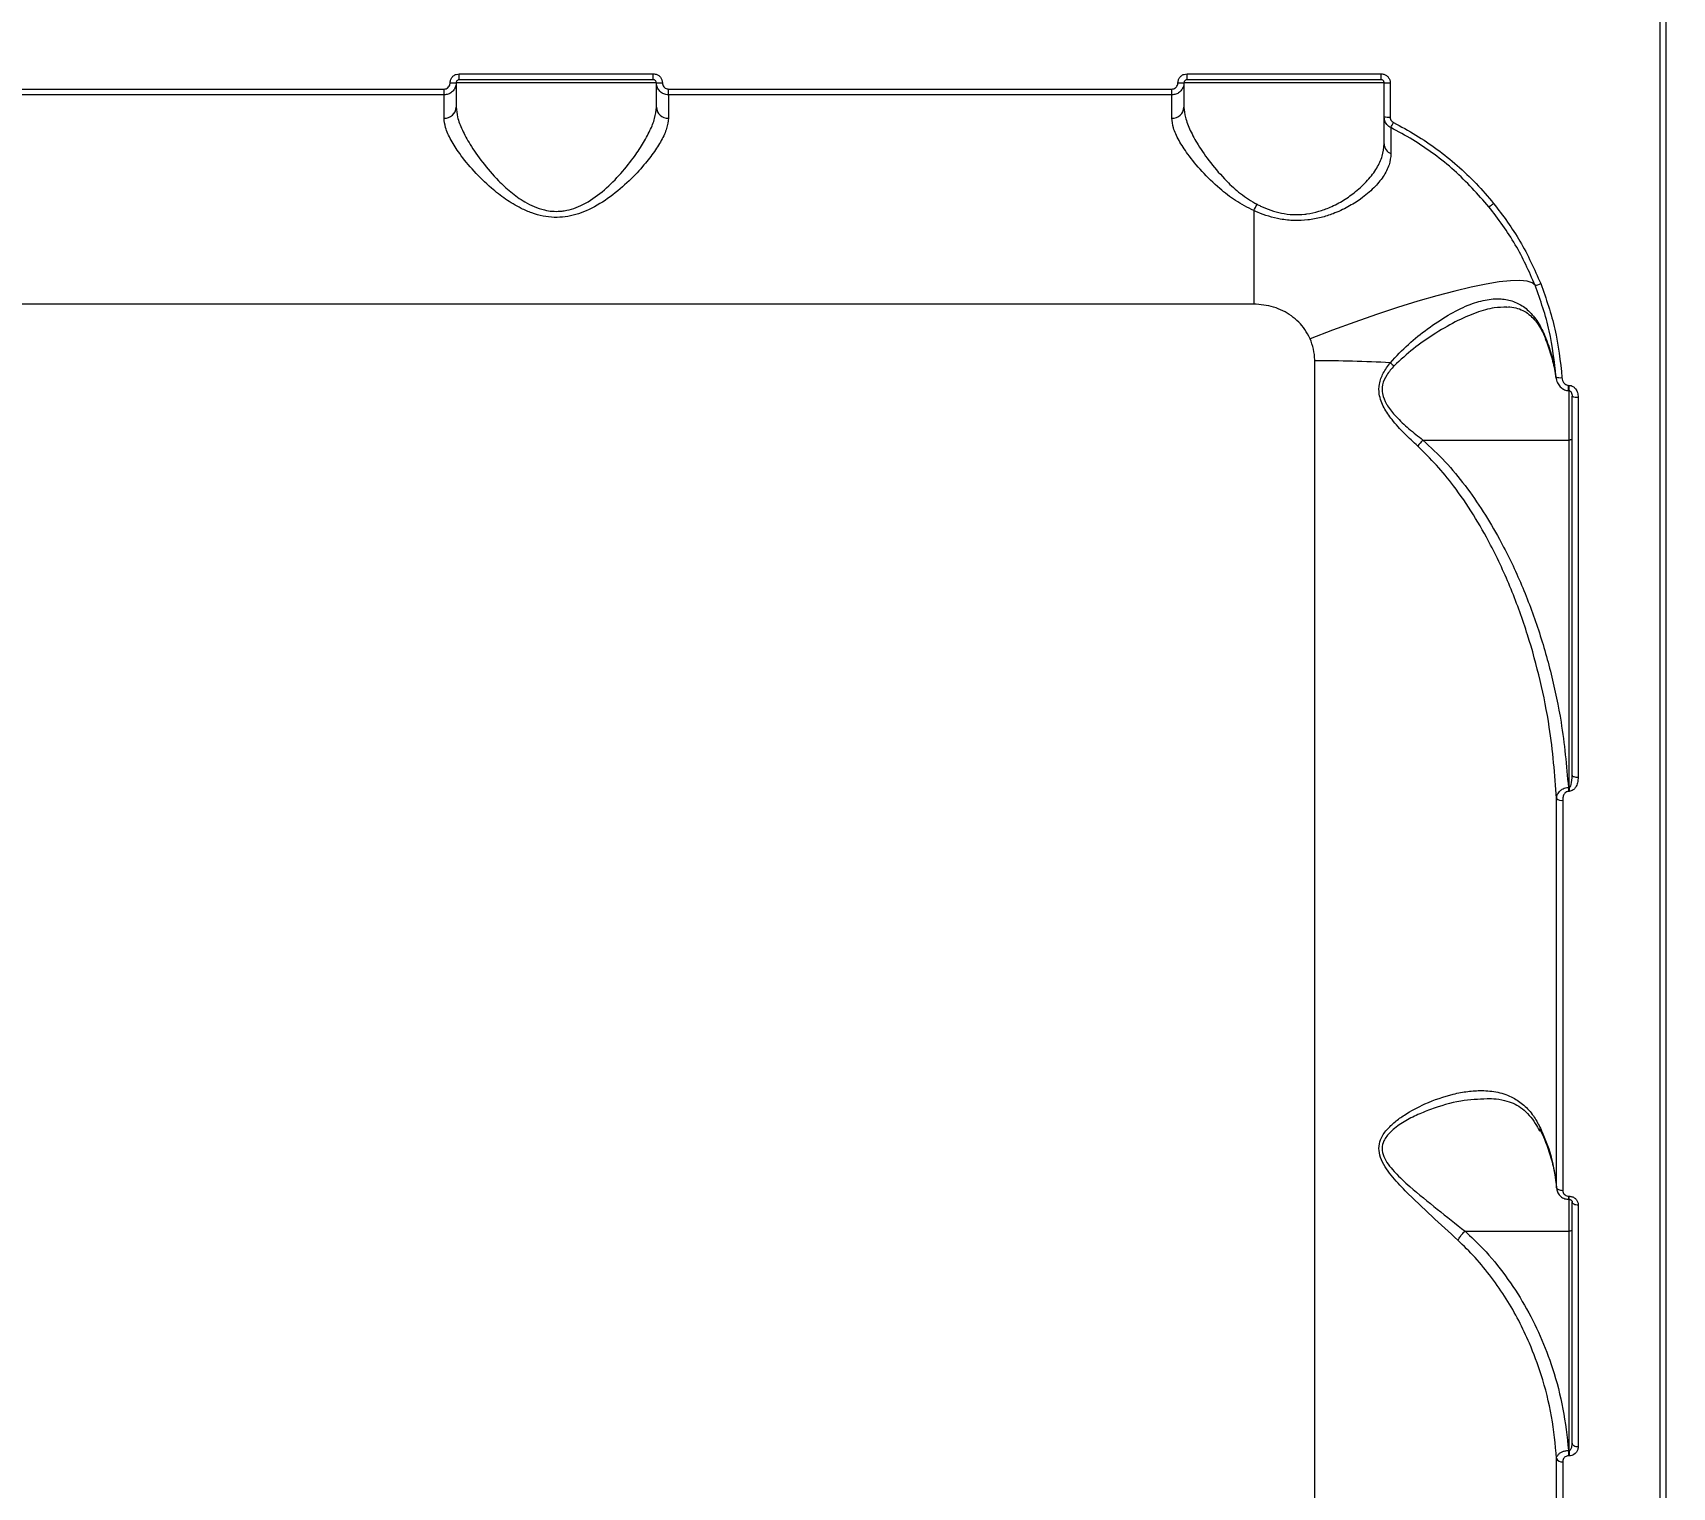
# Model space of a CAD drawing. Header units: millimetres. Extents: x -7735 to 7893, y -6545 to 6034.
# Drawn here: x -2263.5 to -1993.2, y -2416.5 to -2176.6 of the extents above; entities that cross this region are included whole.
import ezdxf

# ---------------------------------------------------------------- set-up
doc = ezdxf.new("R2010")
doc.units = ezdxf.units.MM
for name, color, linetype in [('DIKOM_ОБЪЕКТ', 7, 'Continuous'), ('DIKOM_РАЗМЕР_ЗОНА', 7, 'Continuous'), ('DIKOM_РАЗМЕР_ОБЪЕКТА', 7, 'Continuous')]:
    doc.layers.add(name, color=color, linetype=linetype)
doc.styles.add('style1', font='arial.ttf', dxfattribs={"width": 0.8})
doc.dimstyles.new('1-50', dxfattribs={"dimtxt": 300, "dimasz": 200, "dimexe": 100, "dimexo": 0, "dimgap": 100, "dimtad": 1, "dimtxsty": 'style1', "dimcen": 200, "dimclrd": 7, "dimclre": 7, "dimclrt": 7, "dimadec": 1, "dimazin": 2, "dimtfac": 1, "dimtmove": 0, "dimatfit": 2, "dimfxl": 0, "dimlwd": 25, "dimlwe": 18, "dimarcsym": 0})

# ---------------------------------------------------------------- blocks, each defined once
blk = doc.blocks.new('*D0')
at = {"layer": 'Defpoints', "color": 0, "transparency": 16777216}
for p in [(5893.22, 882.1), (-4595.74, 266.13), (5893.22, -5840.17)]:
    blk.add_point(p, dxfattribs=at)
at = {"layer": 'DIKOM_РАЗМЕР_ОБЪЕКТА', "color": 7, "lineweight": 18, "transparency": 16777216}
for p, q in [((5893.22, 882.1), (5893.22, -5940.17)), ((-4595.74, 266.13), (-4595.74, -5940.17))]:
    blk.add_line(p, q, dxfattribs=at)
at = {"layer": 'DIKOM_РАЗМЕР_ОБЪЕКТА', "color": 7, "lineweight": 25, "transparency": 16777216}
blk.add_line((-4395.74, -5840.17), (5693.22, -5840.17), dxfattribs=at)
at = {"layer": 'DIKOM_РАЗМЕР_ОБЪЕКТА', "color": 7, "transparency": 16777216}
for points in [[(-4395.74, -5806.84), (-4395.74, -5873.51), (-4595.74, -5840.17)], [(5693.22, -5806.84), (5693.22, -5873.51), (5893.22, -5840.17)]]:
    blk.add_solid(points, dxfattribs=at)
at = {"layer": 'DIKOM_РАЗМЕР_ОБЪЕКТА', "color": 7, "transparency": 16777216, "insert": (648.74, -5587), "char_height": 300, "attachment_point": 5, "style": 'style1'}
blk.add_mtext('10450', dxfattribs=at)
blk = doc.blocks.new('*D1')
at = {"layer": 'Defpoints', "color": 0, "transparency": 16777216}
for p in [(-1659.72, 4539.04), (-6635.97, -4006.79), (-1659.72, -4006.79)]:
    blk.add_point(p, dxfattribs=at)
at = {"layer": 'DIKOM_РАЗМЕР_ОБЪЕКТА', "color": 7, "lineweight": 18, "transparency": 16777216}
for p, q in [((-1659.72, 4539.04), (-6735.97, 4539.04)), ((-1659.72, -4006.79), (-6735.97, -4006.79))]:
    blk.add_line(p, q, dxfattribs=at)
at = {"layer": 'DIKOM_РАЗМЕР_ОБЪЕКТА', "color": 7, "lineweight": 25, "transparency": 16777216}
blk.add_line((-6635.97, 4339.04), (-6635.97, -3806.79), dxfattribs=at)
at = {"layer": 'DIKOM_РАЗМЕР_ОБЪЕКТА', "color": 7, "transparency": 16777216}
for points in [[(-6669.31, 4339.04), (-6602.64, 4339.04), (-6635.97, 4539.04)], [(-6669.31, -3806.79), (-6602.64, -3806.79), (-6635.97, -4006.79)]]:
    blk.add_solid(points, dxfattribs=at)
at = {"layer": 'DIKOM_РАЗМЕР_ОБЪЕКТА', "color": 7, "transparency": 16777216, "insert": (-6889.14, 266.13), "char_height": 300, "attachment_point": 5, "rotation": 90, "style": 'style1'}
blk.add_mtext('8550', dxfattribs=at)
blk = doc.blocks.new('*D2')
at = {"layer": 'Defpoints', "color": 0, "transparency": 16777216}
for p in [(-1994.19, 6033.86), (-7284.85, -5501.61), (-1994.19, -5501.61)]:
    blk.add_point(p, dxfattribs=at)
at = {"layer": 'DIKOM_РАЗМЕР_ЗОНА', "color": 7, "lineweight": 18, "transparency": 16777216}
for p, q in [((-1994.19, 6033.86), (-7384.85, 6033.86)), ((-1994.19, -5501.61), (-7384.85, -5501.61))]:
    blk.add_line(p, q, dxfattribs=at)
at = {"layer": 'DIKOM_РАЗМЕР_ЗОНА', "color": 7, "lineweight": 25, "transparency": 16777216}
blk.add_line((-7284.85, 5833.86), (-7284.85, -5301.61), dxfattribs=at)
at = {"layer": 'DIKOM_РАЗМЕР_ЗОНА', "color": 7, "transparency": 16777216}
for points in [[(-7318.18, 5833.86), (-7251.52, 5833.86), (-7284.85, 6033.86)], [(-7318.18, -5301.61), (-7251.52, -5301.61), (-7284.85, -5501.61)]]:
    blk.add_solid(points, dxfattribs=at)
at = {"layer": 'DIKOM_РАЗМЕР_ЗОНА', "color": 7, "transparency": 16777216, "insert": (-7538.02, 266.13), "char_height": 300, "attachment_point": 5, "rotation": 90, "style": 'style1'}
blk.add_mtext('11550', dxfattribs=at)
blk = doc.blocks.new('*D3')
at = {"layer": 'Defpoints', "color": 0, "transparency": 16777216}
for p in [(-6112.56, 266.13), (7893.22, 266.13), (7893.22, -6445.11)]:
    blk.add_point(p, dxfattribs=at)
at = {"layer": 'DIKOM_РАЗМЕР_ЗОНА', "color": 7, "lineweight": 18, "transparency": 16777216}
for p, q in [((-6112.56, 266.13), (-6112.56, -6545.11)), ((7893.22, 266.13), (7893.22, -6545.11))]:
    blk.add_line(p, q, dxfattribs=at)
at = {"layer": 'DIKOM_РАЗМЕР_ЗОНА', "color": 7, "lineweight": 25, "transparency": 16777216}
blk.add_line((-5912.56, -6445.11), (7693.22, -6445.11), dxfattribs=at)
at = {"layer": 'DIKOM_РАЗМЕР_ЗОНА', "color": 7, "transparency": 16777216}
for points in [[(-5912.56, -6411.77), (-5912.56, -6478.44), (-6112.56, -6445.11)], [(7693.22, -6411.77), (7693.22, -6478.44), (7893.22, -6445.11)]]:
    blk.add_solid(points, dxfattribs=at)
at = {"layer": 'DIKOM_РАЗМЕР_ЗОНА', "color": 7, "transparency": 16777216, "insert": (890.33, -6191.83), "char_height": 300, "attachment_point": 5, "style": 'style1'}
blk.add_mtext('13950', dxfattribs=at)

msp = doc.modelspace()

# ---------------------------------------------------------------- linework, layer by layer
at = {"layer": 'DIKOM_ОБЪЕКТ', "color": 7, "linetype": 'Continuous', "lineweight": 15}
for p, q in [((-1995.19, -2588.875), (-1995.19, -2169.877)), ((-1994.19, -2587.875), (-1994.19, -2169.875)), ((-2193.19, -2183.409), (-2161.19, -2183.409)), ((-2193.19, -2184.375), (-2193.19, -2183.409)), ((-2161.19, -2184.375), (-2161.19, -2183.409)), ((-2073.19, -2183.409), (-2041.19, -2183.409)), ((-2073.19, -2184.375), (-2073.19, -2183.409)), ((-2041.19, -2184.375), (-2041.19, -2183.409)), ((-2278.69, -2185.915), (-2195.69, -2185.915)), ((-2195.69, -2186.875), (-2195.69, -2185.915)), ((-2193.69, -2184.875), (-2193.69, -2188.925)), ((-2160.69, -2184.875), (-2193.69, -2184.875)), ((-2161.19, -2184.375), (-2193.19, -2184.375)), ((-2160.69, -2188.925), (-2160.69, -2184.875)), ((-2158.69, -2185.915), (-2075.69, -2185.915)), ((-2158.69, -2186.875), (-2158.69, -2185.915)), ((-2075.69, -2186.875), (-2075.69, -2185.915)), ((-2073.69, -2184.875), (-2073.69, -2188.925)), ((-2040.69, -2184.875), (-2073.69, -2184.875)), ((-2041.19, -2184.375), (-2073.19, -2184.375)), ((-2040.69, -2190.488), (-2040.69, -2184.875)), ((-2039.69, -2184.913), (-2039.69, -2190.539)), ((-2195.69, -2186.875), (-2278.69, -2186.875)), ((-2195.69, -2190.732), (-2195.69, -2186.875)), ((-2158.69, -2186.875), (-2158.69, -2190.732)), ((-2075.69, -2186.875), (-2158.69, -2186.875)), ((-2075.69, -2190.732), (-2075.69, -2186.875)), ((-2062.19, -2205.968), (-2062.19, -2221.377)), ((-2062.19, -2221.377), (-2412.19, -2221.377)), ((-2014.088, -2227.025), (-2014.078, -2227.049)), ((-2052.14, -2550.875), (-2052.14, -2230.722)), ((-2010.284, -2234.778), (-2010.19, -2234.778)), ((-2010.284, -2235.621), (-2010.284, -2234.778)), ((-2010.19, -2235.621), (-2010.19, -2234.778)), ((-2010.284, -2235.621), (-2010.19, -2235.621)), ((-2010.19, -2243.791), (-2010.19, -2235.611)), ((-2009.69, -2299.076), (-2009.69, -2236.559)), ((-2008.69, -2236.721), (-2008.69, -2299.386)), ((-2034.303, -2243.791), (-2010.19, -2243.791)), ((-2010.19, -2301.08), (-2010.19, -2243.791)), ((-2012.247, -2367.07), (-2012.247, -2302.89)), ((-2010.312, -2301.08), (-2010.19, -2301.08)), ((-2010.312, -2301.08), (-2010.312, -2301.727)), ((-2010.19, -2301.727), (-2010.312, -2301.727)), ((-2010.19, -2301.08), (-2010.19, -2301.727)), ((-2011.25, -2303.186), (-2011.25, -2367.508)), ((-2012.314, -2366.779), (-2012.28, -2367.203)), ((-2010.223, -2368.48), (-2010.19, -2368.48)), ((-2010.223, -2369.005), (-2010.223, -2368.48)), ((-2010.223, -2369.005), (-2010.19, -2369.005)), ((-2010.19, -2369.005), (-2010.19, -2368.48)), ((-2010.19, -2374.227), (-2010.19, -2369.004)), ((-2009.69, -2409.186), (-2009.69, -2369.418)), ((-2008.69, -2369.896), (-2008.69, -2409.76)), ((-2027.35, -2374.227), (-2010.19, -2374.227)), ((-2010.19, -2410.382), (-2010.19, -2374.227)), ((-2010.294, -2410.382), (-2010.19, -2410.382)), ((-2010.294, -2410.382), (-2010.294, -2411.281)), ((-2010.19, -2410.382), (-2010.19, -2411.281)), ((-2012.247, -2477.542), (-2012.247, -2411.71)), ((-2011.25, -2412.247), (-2011.25, -2478.224)), ((-2010.19, -2411.281), (-2010.294, -2411.281))]:
    msp.add_line(p, q, dxfattribs=at)
at = {"layer": 'DIKOM_ОБЪЕКТ', "color": 7, "linetype": 'Continuous', "lineweight": 15, "flags": 128}
for points in [[(-2015.796, -2218.259), (-2016.274, -2217.844), (-2017.113, -2217.581), (-2018.306, -2217.471), (-2019.84, -2217.517), (-2021.7, -2217.717), (-2023.868, -2218.07), (-2026.323, -2218.571), (-2029.04, -2219.218), (-2031.993, -2220.002), (-2035.153, -2220.915), (-2038.487, -2221.95), (-2041.964, -2223.096), (-2045.548, -2224.341), (-2049.206, -2225.674), (-2052.9, -2227.08)], [(-2014.144, -2226.697), (-2014.114, -2226.948), (-2014.088, -2227.025)], [(-2009.69, -2243.626), (-2009.7, -2243.658), (-2009.728, -2243.689), (-2009.774, -2243.718), (-2009.837, -2243.743), (-2009.913, -2243.763), (-2009.999, -2243.779), (-2010.093, -2243.788), (-2010.19, -2243.791)], [(-2009.69, -2299.076), (-2009.671, -2299.136), (-2009.614, -2299.195), (-2009.522, -2299.248), (-2009.397, -2299.295), (-2009.246, -2299.334), (-2009.073, -2299.363), (-2008.885, -2299.38), (-2008.69, -2299.386)], [(-2012.247, -2367.07), (-2012.216, -2367.157), (-2012.152, -2367.24), (-2012.055, -2367.315), (-2011.931, -2367.381), (-2011.783, -2367.435), (-2011.616, -2367.475), (-2011.436, -2367.5), (-2011.25, -2367.508)], [(-2009.69, -2369.418), (-2009.671, -2369.511), (-2009.614, -2369.601), (-2009.522, -2369.684), (-2009.397, -2369.756), (-2009.246, -2369.816), (-2009.073, -2369.86), (-2008.885, -2369.887), (-2008.69, -2369.896)], [(-2009.69, -2374.066), (-2009.7, -2374.097), (-2009.728, -2374.128), (-2009.774, -2374.156), (-2009.837, -2374.18), (-2009.913, -2374.2), (-2009.999, -2374.215), (-2010.093, -2374.224), (-2010.19, -2374.227)], [(-2009.69, -2409.186), (-2009.671, -2409.298), (-2009.614, -2409.406), (-2009.522, -2409.505), (-2009.397, -2409.592), (-2009.246, -2409.663), (-2009.073, -2409.716), (-2008.885, -2409.749), (-2008.69, -2409.76)]]:
    msp.add_lwpolyline(points, dxfattribs=at)
at = {"layer": 'DIKOM_ОБЪЕКТ', "color": 7, "linetype": 'Continuous', "lineweight": 15}
for centre, radius, start, end in [((-2194.443, -2178.267), 6.651, 267.87032, 276.49919), ((-2159.937, -2178.258), 6.66, 263.50608, 272.12544), ((-2074.443, -2178.265), 6.653, 267.87182, 276.4977), ((-2039.937, -2178.267), 6.651, 263.50081, 272.12968), ((-2195.598, -2188.824), 1.911, 267.24588, 356.96059), ((-2158.782, -2188.823), 1.911, 183.04956, 272.75077), ((-2075.599, -2188.823), 1.911, 267.24923, 356.95044), ((-2039.938, -2185.644), 4.902, 261.17614, 272.90011), ((-2047.699, -2187.36), 9.476, 328.78391, 334.54463), ((-2038.931, -2194.921), 1.761, 181.82358, 248.87289), ((-2068.558, -2202.012), 7.496, 328.14399, 337.14773), ((-2025.038, -2202.174), 3.541, 297.42811, 312.82021), ((-2015.953, -2215.884), 2.38, 273.7714, 297.09746), ((-2052.026, -2467.274), 236.552, 87.004, 90.0276), ((-2035.459, -2226.574), 6.137, 226.76814, 234.31765), ((-2011.713, -2231.545), 1.968, 250.85536, 280.24017), ((-2008.933, -2235.048), 1.69, 243.37366, 278.26472), ((-2028.207, -2249.741), 8.519, 135.69649, 144.62112), ((-2011.453, -2302.042), 1.162, 226.86219, 280.03863), ((-2011.4, -2411.332), 0.928, 204.07489, 279.31053)]:
    msp.add_arc(centre, radius, start, end, dxfattribs=at)
for points, knots in [([(-2194.69, -2184.913), (-2194.683, -2184.802), (-2194.665, -2184.522), (-2194.484, -2184.1), (-2194.145, -2183.718), (-2193.696, -2183.459), (-2193.359, -2183.426), (-2193.19, -2183.409)], [0, 0, 0, 0, 0.1419004, 0.3567374, 0.5712815, 0.7856945, 1, 1, 1, 1]), ([(-2161.19, -2183.409), (-2161.08, -2183.417), (-2160.801, -2183.435), (-2160.38, -2183.615), (-2159.999, -2183.955), (-2159.74, -2184.406), (-2159.707, -2184.744), (-2159.69, -2184.913)], [0, 0, 0, 0, 0.1406827, 0.355097, 0.5698206, 0.7848477, 1, 1, 1, 1]), ([(-2074.69, -2184.913), (-2074.683, -2184.802), (-2074.665, -2184.522), (-2074.485, -2184.099), (-2074.145, -2183.718), (-2073.696, -2183.459), (-2073.359, -2183.426), (-2073.19, -2183.409)], [0, 0, 0, 0, 0.1419089, 0.3567202, 0.5713445, 0.7856817, 1, 1, 1, 1]), ([(-2041.19, -2183.409), (-2041.08, -2183.417), (-2040.801, -2183.435), (-2040.38, -2183.615), (-2039.999, -2183.955), (-2039.74, -2184.406), (-2039.707, -2184.744), (-2039.69, -2184.913)], [0, 0, 0, 0, 0.14058972, 0.35510992, 0.56984552, 0.78483558, 1, 1, 1, 1]), ([(-2193.69, -2184.875), (-2193.7, -2185.023), (-2193.725, -2185.395), (-2193.965, -2185.957), (-2194.417, -2186.464), (-2195.016, -2186.809), (-2195.465, -2186.853), (-2195.69, -2186.875)], [0, 0, 0, 0, 0.1416778, 0.3563515, 0.5709098, 0.7854495, 1, 1, 1, 1]), ([(-2195.69, -2185.915), (-2195.578, -2185.904), (-2195.353, -2185.882), (-2195.054, -2185.709), (-2194.827, -2185.455), (-2194.707, -2185.173), (-2194.695, -2184.987), (-2194.69, -2184.913)], [0, 0, 0, 0, 0.2141938, 0.428527, 0.6431807, 0.8580708, 1, 1, 1, 1]), ([(-2193.19, -2184.375), (-2193.246, -2184.38), (-2193.359, -2184.391), (-2193.509, -2184.477), (-2193.622, -2184.604), (-2193.682, -2184.745), (-2193.688, -2184.838), (-2193.69, -2184.875)], [0, 0, 0, 0, 0.2139424, 0.42817, 0.642798, 0.8578378, 1, 1, 1, 1]), ([(-2160.69, -2184.875), (-2160.696, -2184.819), (-2160.707, -2184.706), (-2160.793, -2184.556), (-2160.92, -2184.443), (-2161.061, -2184.383), (-2161.154, -2184.377), (-2161.19, -2184.375)], [0, 0, 0, 0, 0.2155692, 0.4306888, 0.6452116, 0.8596292, 1, 1, 1, 1]), ([(-2158.69, -2186.875), (-2158.837, -2186.865), (-2159.208, -2186.841), (-2159.771, -2186.602), (-2160.279, -2186.149), (-2160.624, -2185.55), (-2160.668, -2185.1), (-2160.69, -2184.875)], [0, 0, 0, 0, 0.1407127, 0.3554741, 0.5703045, 0.7851686, 1, 1, 1, 1]), ([(-2159.69, -2184.913), (-2159.679, -2185.026), (-2159.657, -2185.251), (-2159.485, -2185.552), (-2159.231, -2185.778), (-2158.949, -2185.898), (-2158.764, -2185.91), (-2158.69, -2185.915)], [0, 0, 0, 0, 0.215057, 0.4302044, 0.6449277, 0.8594091, 1, 1, 1, 1]), ([(-2073.69, -2184.875), (-2073.7, -2185.023), (-2073.725, -2185.395), (-2073.965, -2185.957), (-2074.417, -2186.464), (-2075.016, -2186.809), (-2075.466, -2186.853), (-2075.69, -2186.875)], [0, 0, 0, 0, 0.1416737, 0.3563702, 0.5709223, 0.7854557, 1, 1, 1, 1]), ([(-2075.69, -2185.915), (-2075.578, -2185.904), (-2075.353, -2185.882), (-2075.053, -2185.709), (-2074.828, -2185.455), (-2074.707, -2185.174), (-2074.695, -2184.987), (-2074.69, -2184.913)], [0, 0, 0, 0, 0.2143209, 0.4286312, 0.643161, 0.858086, 1, 1, 1, 1]), ([(-2073.19, -2184.375), (-2073.246, -2184.38), (-2073.359, -2184.391), (-2073.509, -2184.477), (-2073.622, -2184.604), (-2073.682, -2184.745), (-2073.688, -2184.838), (-2073.69, -2184.875)], [0, 0, 0, 0, 0.21396321, 0.42794626, 0.64279661, 0.85785744, 1, 1, 1, 1]), ([(-2040.69, -2184.875), (-2040.696, -2184.819), (-2040.707, -2184.706), (-2040.793, -2184.556), (-2040.92, -2184.443), (-2041.061, -2184.383), (-2041.153, -2184.377), (-2041.19, -2184.375)], [0, 0, 0, 0, 0.2155809, 0.4307122, 0.6454732, 0.8596216, 1, 1, 1, 1]), ([(-2193.69, -2188.925), (-2193.643, -2189.449), (-2193.541, -2190.585), (-2192.739, -2192.666), (-2191.384, -2195.179), (-2189.415, -2198.025), (-2187.12, -2200.698), (-2184.743, -2202.913), (-2182.751, -2204.365), (-2180.844, -2205.349), (-2178.912, -2206.003), (-2177.18, -2206.148), (-2175.559, -2205.956), (-2174.273, -2205.63), (-2172.083, -2204.684), (-2169.485, -2202.849), (-2166.758, -2200.168), (-2164.578, -2197.484), (-2162.895, -2194.984), (-2161.7, -2192.774), (-2160.865, -2190.69), (-2160.749, -2189.519), (-2160.69, -2188.925)], [0, 0, 0, 0, 0.0507139, 0.109915, 0.1707248, 0.2426534, 0.316474, 0.36375, 0.4119883, 0.4400461, 0.4688597, 0.510099, 0.5210856, 0.5468175, 0.5734092, 0.6369336, 0.7046138, 0.7741509, 0.8302498, 0.8873305, 0.9428806, 1, 1, 1, 1]), ([(-2073.69, -2188.925), (-2073.641, -2189.465), (-2073.534, -2190.621), (-2072.708, -2192.732), (-2071.337, -2195.254), (-2069.356, -2198.107), (-2066.975, -2200.838), (-2064.436, -2203.231), (-2062.587, -2204.354), (-2061.65, -2204.923)], [0, 0, 0, 0, 0.1227086, 0.2624646, 0.4060131, 0.5749233, 0.7482598, 0.8723669, 1, 1, 1, 1]), ([(-2158.69, -2190.732), (-2158.752, -2191.277), (-2158.877, -2192.386), (-2159.8, -2194.359), (-2161.152, -2196.489), (-2163.025, -2198.856), (-2165.487, -2201.435), (-2168.563, -2204.004), (-2171.98, -2206.048), (-2175.092, -2206.994), (-2177.537, -2207.124), (-2179.406, -2206.908), (-2181.252, -2206.387), (-2183.357, -2205.471), (-2185.614, -2204.086), (-2188.254, -2202.005), (-2190.861, -2199.438), (-2193.069, -2196.737), (-2194.615, -2194.311), (-2195.523, -2192.323), (-2195.638, -2191.231), (-2195.69, -2190.732)], [0, 0, 0, 0, 0.0545811, 0.11103, 0.1659451, 0.222013, 0.2890724, 0.3579612, 0.4226739, 0.4774033, 0.5047508, 0.5330999, 0.5623547, 0.5923836, 0.6398902, 0.6885844, 0.7592845, 0.8320599, 0.8901608, 0.9498688, 1, 1, 1, 1]), ([(-2062.19, -2205.968), (-2063.213, -2205.446), (-2065.262, -2204.399), (-2068.107, -2202.123), (-2070.812, -2199.508), (-2073.033, -2196.783), (-2074.585, -2194.366), (-2075.516, -2192.348), (-2075.635, -2191.246), (-2075.69, -2190.732)], [0, 0, 0, 0, 0.1281467, 0.2567353, 0.4268148, 0.5968785, 0.7373083, 0.8775729, 1, 1, 1, 1]), ([(-2039.594, -2192.272), (-2039.646, -2192.244), (-2039.895, -2192.109), (-2040.278, -2191.761), (-2040.624, -2191.163), (-2040.668, -2190.713), (-2040.69, -2190.488)], [0, 0, 0, 0, 0.08056487, 0.38705533, 0.69351296, 1, 1, 1, 1]), ([(-2040.69, -2194.977), (-2040.69, -2194.131), (-2040.69, -2192.388), (-2040.69, -2190.814), (-2040.69, -2190.597), (-2040.69, -2190.488)], [0, 0, 0, 0, 0.31751384, 0.65391583, 1, 1, 1, 1]), ([(-2039.69, -2190.539), (-2039.679, -2190.652), (-2039.657, -2190.878), (-2039.484, -2191.178), (-2039.293, -2191.352), (-2039.168, -2191.419), (-2039.142, -2191.433)], [0, 0, 0, 0, 0.3067173, 0.6132765, 0.919495, 1, 1, 1, 1]), ([(-2039.142, -2191.433), (-2037.9, -2192.102), (-2035.417, -2193.439), (-2031.919, -2195.827), (-2028.59, -2198.502), (-2025.454, -2201.466), (-2023.572, -2203.67), (-2022.631, -2204.772)], [0, 0, 0, 0, 0.197686, 0.395392, 0.5930936, 0.7965477, 1, 1, 1, 1]), ([(-2039.594, -2192.272), (-2039.593, -2192.368), (-2039.589, -2192.563), (-2039.581, -2193.97), (-2039.572, -2195.452), (-2039.567, -2196.315), (-2039.565, -2196.563)], [0, 0, 0, 0, 0.3362357, 0.6822368, 0.9087908, 1, 1, 1, 1]), ([(-2023.407, -2205.318), (-2025.245, -2203.257), (-2028.031, -2200.135), (-2032.419, -2196.641), (-2035.906, -2194.251), (-2038.376, -2192.925), (-2039.594, -2192.272)], [0, 0, 0, 0, 0.3951597, 0.5986673, 0.8021726, 1, 1, 1, 1]), ([(-2039.565, -2196.563), (-2039.625, -2197.177), (-2039.747, -2198.424), (-2040.752, -2200.337), (-2042.329, -2202.247), (-2044.327, -2203.94), (-2046.619, -2205.387), (-2048.835, -2206.423), (-2051.079, -2207.144), (-2053.222, -2207.553), (-2055.502, -2207.662), (-2058.347, -2207.361), (-2060.597, -2206.667), (-2061.977, -2206.062), (-2062.19, -2205.968)], [0, 0, 0, 0, 0.1084795, 0.2202176, 0.3276476, 0.4383057, 0.5237981, 0.6115037, 0.6745086, 0.7390853, 0.8027676, 0.8688907, 0.9797249, 1, 1, 1, 1]), ([(-2061.65, -2204.923), (-2061.454, -2205.021), (-2060.199, -2205.649), (-2058.215, -2206.349), (-2055.712, -2206.666), (-2054.303, -2206.617), (-2052.874, -2206.436), (-2051.43, -2206.116), (-2049.368, -2205.353), (-2047.298, -2204.25), (-2045.186, -2202.741), (-2043.306, -2200.952), (-2041.839, -2198.968), (-2040.876, -2196.946), (-2040.753, -2195.639), (-2040.69, -2194.977)], [0, 0, 0, 0, 0.0200994, 0.1287264, 0.1852701, 0.2440017, 0.2548622, 0.3167944, 0.3805872, 0.4664196, 0.554629, 0.6638215, 0.7761631, 0.8865576, 1, 1, 1, 1]), ([(-2015.796, -2218.259), (-2016.804, -2215.987), (-2018.844, -2211.39), (-2021.874, -2207.357), (-2023.407, -2205.318)], [0, 0, 0, 0, 0.494165, 1, 1, 1, 1]), ([(-2022.631, -2204.772), (-2021.102, -2206.808), (-2018.007, -2210.929), (-2015.923, -2215.627), (-2014.869, -2218.003)], [0, 0, 0, 0, 0.4941816, 1, 1, 1, 1]), ([(-2012.358, -2233.404), (-2012.628, -2230.85), (-2013.175, -2225.679), (-2014.916, -2220.752), (-2015.796, -2218.259)], [0, 0, 0, 0, 0.4938567, 1, 1, 1, 1]), ([(-2014.869, -2218.003), (-2013.99, -2220.488), (-2012.211, -2225.522), (-2011.648, -2230.807), (-2011.363, -2233.482)], [0, 0, 0, 0, 0.4938437, 1, 1, 1, 1]), ([(-2052.9, -2227.08), (-2053.167, -2226.561), (-2053.916, -2225.107), (-2055.922, -2223.182), (-2058.871, -2221.666), (-2061.077, -2221.474), (-2062.19, -2221.377)], [0, 0, 0, 0, 0.15295009, 0.42836238, 0.71143665, 1, 1, 1, 1]), ([(-2039.663, -2231.046), (-2038.689, -2229.998), (-2036.741, -2227.901), (-2033.444, -2225.344), (-2030.139, -2223.116), (-2026.937, -2221.512), (-2024.016, -2220.603), (-2021.513, -2220.403), (-2019.337, -2220.853), (-2017.47, -2221.856), (-2015.838, -2223.503), (-2014.768, -2225.238), (-2014.265, -2226.413), (-2014.144, -2226.697)], [0, 0, 0, 0, 0.1036823, 0.2075454, 0.3205751, 0.433543, 0.5338134, 0.6340024, 0.7184903, 0.8029113, 0.8879588, 0.9729289, 1, 1, 1, 1]), ([(-2020.448, -2221.895), (-2021.131, -2221.907), (-2022.742, -2221.934), (-2025.599, -2222.77), (-2028.974, -2224.241), (-2032.458, -2226.294), (-2035.909, -2228.667), (-2037.989, -2230.589), (-2039.039, -2231.559)], [0, 0, 0, 0, 0.1225441, 0.2885957, 0.4728273, 0.6613441, 0.829097, 1, 1, 1, 1]), ([(-2020.452, -2221.864), (-2020.278, -2221.857), (-2019.634, -2221.829), (-2018.664, -2222.05), (-2017.554, -2222.506), (-2016.593, -2223.2), (-2015.712, -2224.117), (-2014.929, -2225.277), (-2014.38, -2226.278), (-2014.143, -2226.92), (-2014.094, -2227.053)], [0, 0, 0, 0, 0.062286, 0.2308132, 0.4062703, 0.5534185, 0.6922712, 0.8399804, 0.9668774, 1, 1, 1, 1]), ([(-2052.14, -2230.722), (-2052.141, -2230.664), (-2052.145, -2230.024), (-2052.272, -2228.77), (-2052.688, -2227.651), (-2052.9, -2227.08)], [0, 0, 0, 0, 0.0467806, 0.5142543, 1, 1, 1, 1]), ([(-2014.144, -2226.697), (-2013.776, -2227.675), (-2012.948, -2229.875), (-2012.569, -2232.145), (-2012.358, -2233.404)], [0, 0, 0, 0, 0.445122, 1, 1, 1, 1]), ([(-2014.14, -2227.043), (-2014.05, -2227.258), (-2013.588, -2228.367), (-2012.975, -2230.415), (-2012.524, -2232.385), (-2012.417, -2233.44), (-2012.404, -2233.563)], [0, 0, 0, 0, 0.1011393, 0.5220013, 0.9441668, 1, 1, 1, 1]), ([(-2035.152, -2244.809), (-2035.888, -2244.123), (-2037.367, -2242.744), (-2039.277, -2240.646), (-2040.782, -2238.501), (-2041.58, -2236.472), (-2041.551, -2234.45), (-2040.873, -2232.658), (-2040.077, -2231.598), (-2039.663, -2231.046)], [0, 0, 0, 0, 0.1836429, 0.3692304, 0.5090724, 0.6522063, 0.7508571, 0.870213, 1, 1, 1, 1]), ([(-2039.039, -2231.559), (-2039.471, -2232.044), (-2040.289, -2232.958), (-2041.02, -2234.557), (-2041.05, -2236.28), (-2040.559, -2237.426), (-2039.799, -2238.673), (-2038.609, -2240.103), (-2036.621, -2241.969), (-2035.076, -2243.183), (-2034.303, -2243.791)], [0, 0, 0, 0, 0.129791, 0.2451229, 0.3384593, 0.4557811, 0.4772229, 0.6177221, 0.808685, 1, 1, 1, 1]), ([(-2012.335, -2233.554), (-2012.333, -2233.593), (-2012.317, -2233.943), (-2012.074, -2234.524), (-2011.574, -2235.165), (-2010.961, -2235.516), (-2010.504, -2235.658), (-2010.287, -2235.62), (-2010.283, -2235.619)], [0, 0, 0, 0, 0.03751044, 0.33208546, 0.57514871, 0.79238499, 0.9964249, 1, 1, 1, 1]), ([(-2011.363, -2233.482), (-2011.338, -2233.648), (-2011.289, -2233.975), (-2011.059, -2234.378), (-2010.774, -2234.641), (-2010.509, -2234.762), (-2010.347, -2234.774), (-2010.284, -2234.778)], [0, 0, 0, 0, 0.2734652, 0.53935711, 0.73867307, 0.89898251, 1, 1, 1, 1]), ([(-2010.19, -2234.778), (-2010.081, -2234.788), (-2009.827, -2234.809), (-2009.437, -2235.01), (-2009.052, -2235.399), (-2008.752, -2235.993), (-2008.712, -2236.469), (-2008.69, -2236.721)], [0, 0, 0, 0, 0.120533, 0.2783607, 0.4705639, 0.7207736, 1, 1, 1, 1]), ([(-2010.251, -2235.632), (-2010.234, -2235.628), (-2010.205, -2235.619), (-2010.153, -2235.624), (-2010.085, -2235.648), (-2009.971, -2235.729), (-2009.825, -2235.926), (-2009.706, -2236.22), (-2009.708, -2236.452), (-2009.708, -2236.56)], [0, 0, 0, 0, 0.041441, 0.0759938, 0.1212286, 0.2247756, 0.4218948, 0.7317307, 1, 1, 1, 1]), ([(-2012.247, -2302.89), (-2012.556, -2298.954), (-2013.067, -2292.427), (-2014.882, -2283.443), (-2016.959, -2275.842), (-2019.651, -2268.352), (-2022.692, -2261.742), (-2025.915, -2256.054), (-2028.918, -2251.671), (-2031.985, -2247.884), (-2034.094, -2245.837), (-2035.152, -2244.809)], [0, 0, 0, 0, 0.186751, 0.3097306, 0.4327042, 0.5585135, 0.6842859, 0.7740102, 0.8643107, 0.931895, 1, 1, 1, 1]), ([(-2034.303, -2243.791), (-2033.049, -2244.961), (-2030.538, -2247.302), (-2027.264, -2251.309), (-2024.287, -2255.575), (-2021.172, -2260.875), (-2018.113, -2267.208), (-2015.285, -2274.668), (-2013.062, -2282.378), (-2011.197, -2291.198), (-2010.634, -2297.478), (-2010.312, -2301.08)], [0, 0, 0, 0, 0.0792661, 0.1585936, 0.2405883, 0.322609, 0.4472325, 0.5718947, 0.6998618, 0.8278382, 1, 1, 1, 1]), ([(-2010.19, -2301.08), (-2010.173, -2301.078), (-2010.135, -2301.073), (-2010.07, -2301.028), (-2009.956, -2300.883), (-2009.728, -2300.233), (-2009.707, -2299.593), (-2009.69, -2299.076)], [0, 0, 0, 0, 0.0239745, 0.0534563, 0.1070815, 0.2795248, 1, 1, 1, 1]), ([(-2008.69, -2299.386), (-2008.711, -2299.691), (-2008.752, -2300.278), (-2009.06, -2301.003), (-2009.448, -2301.453), (-2009.82, -2301.684), (-2010.067, -2301.713), (-2010.19, -2301.727)], [0, 0, 0, 0, 0.3047836, 0.587629, 0.7664839, 0.8828716, 1, 1, 1, 1]), ([(-2012.247, -2302.89), (-2012.213, -2302.657), (-2012.146, -2302.198), (-2011.735, -2301.643), (-2011.247, -2301.304), (-2010.778, -2301.123), (-2010.47, -2301.095), (-2010.312, -2301.08)], [0, 0, 0, 0, 0.27047936, 0.53358073, 0.71814927, 0.85530698, 1, 1, 1, 1]), ([(-2010.312, -2301.727), (-2010.391, -2301.736), (-2010.55, -2301.754), (-2010.786, -2301.9), (-2011.027, -2302.181), (-2011.213, -2302.632), (-2011.237, -2302.996), (-2011.25, -2303.186)], [0, 0, 0, 0, 0.1206297, 0.2406049, 0.4168821, 0.6949318, 1, 1, 1, 1]), ([(-2028.533, -2375.731), (-2029.968, -2374.416), (-2032.873, -2371.754), (-2036.655, -2368.208), (-2039.209, -2365.466), (-2040.565, -2363.613), (-2041.34, -2362.127), (-2041.646, -2360.57), (-2041.308, -2358.959), (-2040.313, -2357.487), (-2038.921, -2356.174), (-2036.814, -2354.679), (-2033.573, -2352.968), (-2030.017, -2351.742), (-2026.896, -2351.15), (-2024.417, -2350.987), (-2021.876, -2351.244), (-2019.546, -2352.063), (-2017.6, -2353.402), (-2016.113, -2355.024), (-2015.352, -2356.433), (-2015.006, -2357.073)], [0, 0, 0, 0, 0.0913264, 0.1848751, 0.239018, 0.2664367, 0.294654, 0.321055, 0.3475171, 0.3830354, 0.4182934, 0.453632, 0.5268365, 0.6259299, 0.6770942, 0.7282386, 0.7903877, 0.8540595, 0.9046382, 0.9566774, 1, 1, 1, 1]), ([(-2023.697, -2352.422), (-2025.14, -2352.486), (-2028.186, -2352.619), (-2032.17, -2353.821), (-2035.417, -2355.105), (-2037.698, -2356.289), (-2039.545, -2357.685), (-2040.755, -2359.153), (-2041.124, -2360.607), (-2040.8, -2361.973), (-2040.046, -2363.231), (-2039.344, -2364.063), (-2038.196, -2365.308), (-2035.861, -2367.437), (-2031.923, -2370.638), (-2028.875, -2373.031), (-2027.35, -2374.227)], [0, 0, 0, 0, 0.1289503, 0.2721483, 0.3392675, 0.4064218, 0.4729973, 0.5201631, 0.5541615, 0.5880768, 0.6224442, 0.6570271, 0.6626823, 0.7378995, 0.8689194, 1, 1, 1, 1]), ([(-2023.724, -2352.36), (-2023.219, -2352.37), (-2022.06, -2352.392), (-2020.503, -2352.738), (-2019.068, -2353.263), (-2017.879, -2354.021), (-2016.763, -2355.088), (-2015.814, -2356.322), (-2015.296, -2357.312), (-2015.069, -2357.746)], [0, 0, 0, 0, 0.1332456, 0.3055966, 0.4476349, 0.5938016, 0.7432486, 0.887244, 1, 1, 1, 1]), ([(-2015.006, -2357.073), (-2015.009, -2357.093), (-2015.036, -2357.253), (-2015.044, -2357.451), (-2014.947, -2357.576), (-2014.93, -2357.599)], [0, 0, 0, 0, 0.10359508, 0.83650958, 1, 1, 1, 1]), ([(-2015.006, -2357.073), (-2014.879, -2357.346), (-2014.082, -2359.062), (-2012.896, -2362.371), (-2012.466, -2365.483), (-2012.247, -2367.07)], [0, 0, 0, 0, 0.0849876, 0.5334635, 1, 1, 1, 1]), ([(-2014.947, -2357.609), (-2014.929, -2357.643), (-2014.436, -2358.548), (-2013.723, -2360.4), (-2012.874, -2363.163), (-2012.417, -2365.303), (-2012.332, -2366.516), (-2012.314, -2366.779)], [0, 0, 0, 0, 0.0114418, 0.31036451, 0.61197643, 0.9158093, 1, 1, 1, 1]), ([(-2012.238, -2367.184), (-2012.239, -2367.199), (-2012.253, -2367.454), (-2012.057, -2367.947), (-2011.604, -2368.538), (-2010.947, -2368.937), (-2010.455, -2368.973), (-2010.223, -2368.99)], [0, 0, 0, 0, 0.015502, 0.2612731, 0.5139088, 0.7710259, 1, 1, 1, 1]), ([(-2011.25, -2367.508), (-2011.237, -2367.622), (-2011.212, -2367.852), (-2011.014, -2368.156), (-2010.728, -2368.376), (-2010.443, -2368.471), (-2010.274, -2368.478), (-2010.223, -2368.48)], [0, 0, 0, 0, 0.2336508, 0.4674036, 0.6955683, 0.9087561, 1, 1, 1, 1]), ([(-2010.191, -2369.008), (-2010.165, -2369.008), (-2010.096, -2369.007), (-2009.984, -2369.038), (-2009.867, -2369.098), (-2009.765, -2369.192), (-2009.698, -2369.304), (-2009.701, -2369.38), (-2009.702, -2369.418)], [0, 0, 0, 0, 0.0676316, 0.1856063, 0.3242246, 0.5016285, 0.745901, 1, 1, 1, 1]), ([(-2010.19, -2368.48), (-2010.115, -2368.483), (-2009.868, -2368.494), (-2009.453, -2368.63), (-2009.035, -2368.949), (-2008.746, -2369.393), (-2008.709, -2369.729), (-2008.69, -2369.896)], [0, 0, 0, 0, 0.09312, 0.3039259, 0.5302499, 0.7651969, 1, 1, 1, 1]), ([(-2028.533, -2375.731), (-2028.506, -2375.683), (-2028.417, -2375.528), (-2028.191, -2375.194), (-2027.816, -2374.715), (-2027.508, -2374.39), (-2027.354, -2374.228)], [0, 0, 0, 0, 0.1074954, 0.3494425, 0.6747138, 1, 1, 1, 1]), ([(-2012.247, -2411.71), (-2012.471, -2409.396), (-2012.921, -2404.737), (-2014.545, -2398.383), (-2016.953, -2391.847), (-2019.745, -2386.473), (-2022.928, -2381.851), (-2025.579, -2378.6), (-2027.57, -2376.666), (-2028.533, -2375.731)], [0, 0, 0, 0, 0.1738712, 0.3501407, 0.4880615, 0.6922763, 0.7971148, 0.9019379, 1, 1, 1, 1]), ([(-2027.35, -2374.227), (-2027.351, -2374.227), (-2027.352, -2374.227), (-2027.353, -2374.228), (-2027.353, -2374.228), (-2027.354, -2374.228)], [0, 0, 0, 0, 0.4566451, 0.8092326, 1, 1, 1, 1]), ([(-2027.354, -2374.228), (-2026.343, -2375.181), (-2023.919, -2377.468), (-2020.601, -2381.548), (-2017.457, -2386.387), (-2014.872, -2391.515), (-2012.707, -2397.234), (-2011.036, -2403.532), (-2010.541, -2408.098), (-2010.294, -2410.382)], [0, 0, 0, 0, 0.099979, 0.2399038, 0.3803188, 0.5203818, 0.6601445, 0.8300656, 1, 1, 1, 1]), ([(-2012.247, -2411.71), (-2012.246, -2411.685), (-2012.236, -2411.511), (-2012.118, -2411.209), (-2011.789, -2410.86), (-2011.359, -2410.606), (-2010.854, -2410.431), (-2010.482, -2410.398), (-2010.294, -2410.382)], [0, 0, 0, 0, 0.0390951, 0.2682835, 0.4663695, 0.6436136, 0.8198871, 1, 1, 1, 1]), ([(-2010.19, -2410.382), (-2010.165, -2410.379), (-2010.113, -2410.373), (-2010.013, -2410.316), (-2009.904, -2410.185), (-2009.798, -2409.956), (-2009.717, -2409.638), (-2009.692, -2409.369), (-2009.69, -2409.209), (-2009.69, -2409.186)], [0, 0, 0, 0, 0.0552428, 0.1098183, 0.2436293, 0.4175835, 0.6518052, 0.9519429, 1, 1, 1, 1]), ([(-2008.69, -2409.76), (-2008.691, -2409.788), (-2008.694, -2409.995), (-2008.778, -2410.351), (-2009.031, -2410.762), (-2009.363, -2411.052), (-2009.754, -2411.243), (-2010.045, -2411.269), (-2010.19, -2411.281)], [0, 0, 0, 0, 0.0392843, 0.2872431, 0.4952267, 0.6709688, 0.8352974, 1, 1, 1, 1]), ([(-2010.294, -2411.281), (-2010.388, -2411.289), (-2010.577, -2411.305), (-2010.829, -2411.428), (-2011.039, -2411.613), (-2011.196, -2411.872), (-2011.247, -2412.097), (-2011.25, -2412.228), (-2011.25, -2412.247)], [0, 0, 0, 0, 0.1674228, 0.3345566, 0.5091718, 0.7130765, 0.9577387, 1, 1, 1, 1])]:
    msp.add_open_spline(points, degree=3, knots=knots, dxfattribs=at)

# ---------------------------------------------------------------- dimensions: what is measured, and where the dimension line sits
at = {"layer": 'DIKOM_РАЗМЕР_ЗОНА'}
dim = msp.add_linear_dim(base=(-7284.85, -5501.612), p1=(-1994.19, 6033.862), p2=(-1994.19, -5501.612), angle=90, text='11550', dimstyle='1-50', dxfattribs=at)
dim.commit()
dim.dimension.update_dxf_attribs({"geometry": '*D2', "text_midpoint": (-7284.85, 266.125), "dimtype": 160})
dim = msp.add_linear_dim(base=(7893.216, -6445.106), p1=(-6112.558, 266.125), p2=(7893.216, 266.125), text='13950', dimstyle='1-50', dxfattribs=at)
dim.commit()
dim.dimension.update_dxf_attribs({"geometry": '*D3', "text_midpoint": (890.329, -6445.106), "dimtype": 160})
at = {"layer": 'DIKOM_РАЗМЕР_ОБЪЕКТА'}
dim = msp.add_linear_dim(base=(-6635.972, -4006.787), p1=(-1659.723, 4539.038), p2=(-1659.723, -4006.787), angle=90, text='8550', dimstyle='1-50', dxfattribs=at)
dim.commit()
dim.dimension.update_dxf_attribs({"geometry": '*D1', "text_midpoint": (-6635.972, 266.125), "dimtype": 160})
dim = msp.add_linear_dim(base=(5893.216, -5840.173), p1=(-4595.736, 266.125), p2=(5893.216, 882.098), text='10450', dimstyle='1-50', dxfattribs=at)
dim.commit()
dim.dimension.update_dxf_attribs({"geometry": '*D0', "text_midpoint": (648.74, -5840.173), "dimtype": 160})

doc.saveas('drawing.dxf')
